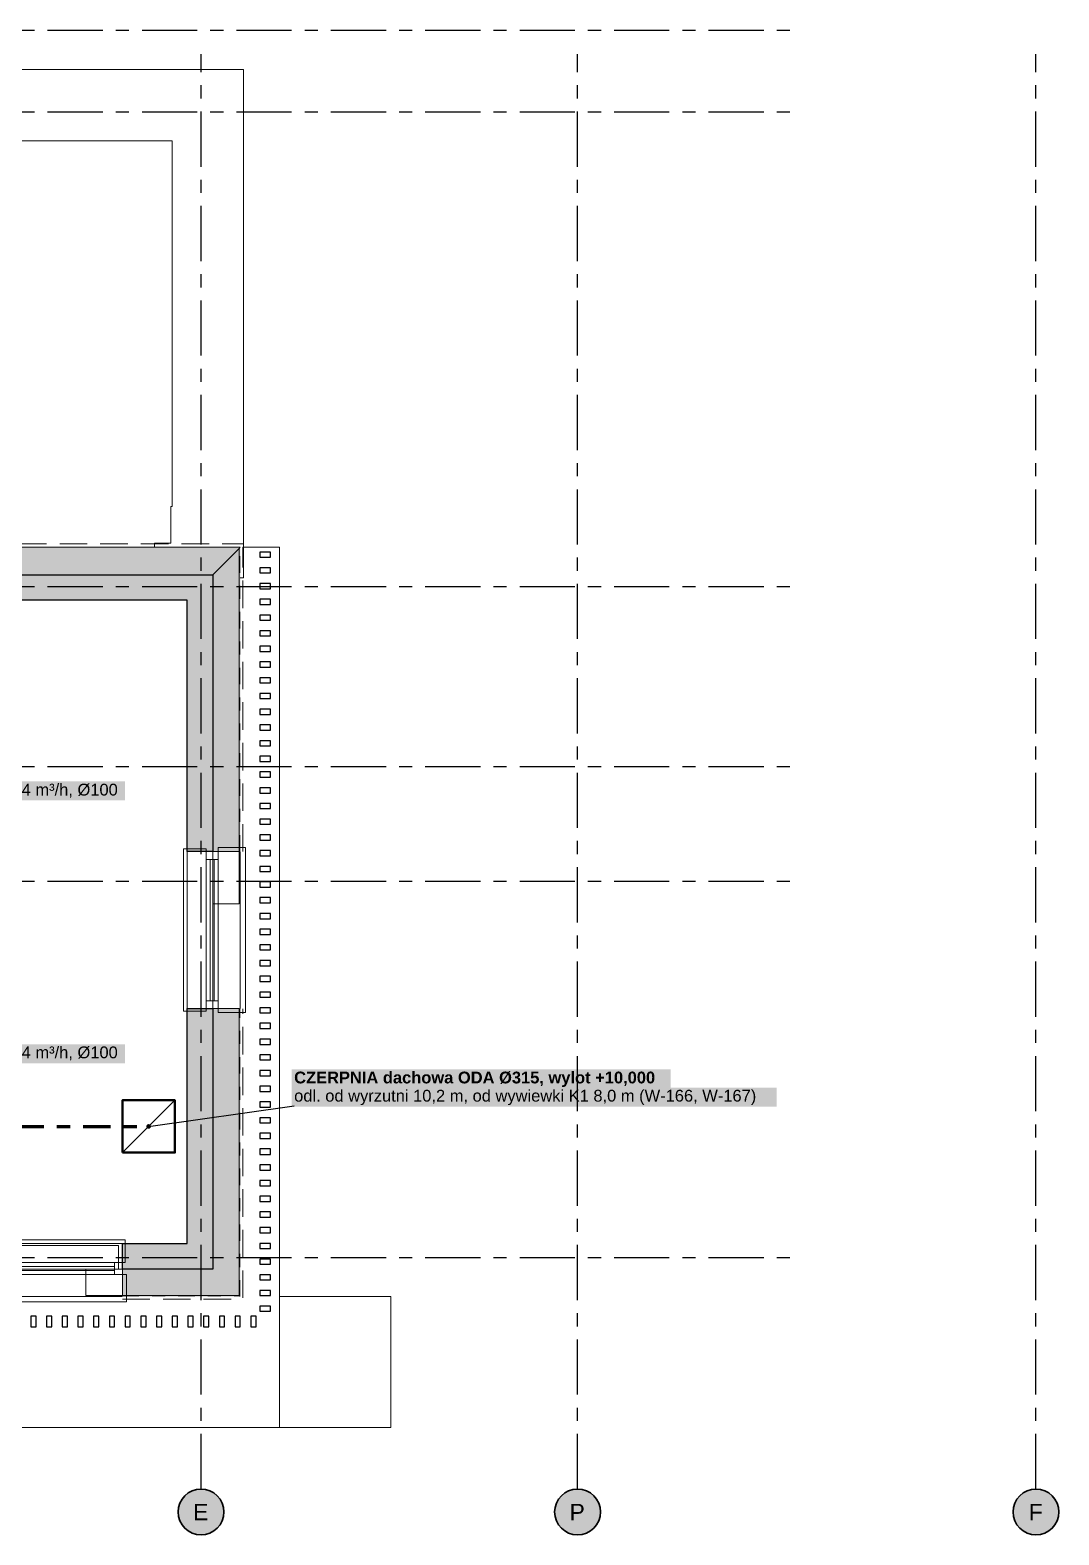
# Model space of a CAD drawing. Header units: metres. Extents: x -3.2 to 18.6, y -2.1 to 9.6.
# Drawn here: x 10.69 to 18.55, y -2.12 to 9.38 of the extents above; entities that cross this region are included whole.
import ezdxf

# ---------------------------------------------------------------- set-up
doc = ezdxf.new("R2010")
doc.units = ezdxf.units.M
for name, pattern in [('KRESKOWA', [5.25, 4.2, -1.05]), ('PUNKTOWA', [10.5, 8.4, -1.05, 0, -1.05]), ('PUNKTOWA_KROTKA', [6.3, 4.2, -1.05, 0, -1.05])]:
    doc.linetypes.add(name, pattern=pattern)
doc.layers.add('A-MASKA', color=7, linetype='Continuous', lineweight=18)
doc.layers.add('S-OPISY', color=2, linetype='Continuous', lineweight=25)
for name, color, linetype, lineweight, true_color in [('I-OSIE', 8, 'PUNKTOWA', 18, 0x7a7a7a), ('I-PODKLAD', 8, 'Continuous', 18, 0x9a9a9a), ('I-PODKLAD-SCIANY', 8, 'Continuous', 25, 0x6e6e6e), ('I-PODKLAD-WYPELN', 254, 'Continuous', 18, 0xe6e6e6), ('S-WENT', 3, 'Continuous', 35, 0x008a00)]:
    doc.layers.add(name, color=color, linetype=linetype, lineweight=lineweight, true_color=true_color)
doc.styles.add('PL_ARIAL', font='arial.ttf')
doc.styles.add('PL_ARIAL_B', font='arialbd.ttf')

msp = doc.modelspace()

# ---------------------------------------------------------------- hatches: boundary and pattern name
at = {"layer": 'A-MASKA', "true_color": 0xffffff}
for points in [[(10.417, 3.491), (11.419, 3.491), (11.419, 3.636), (10.417, 3.636)], [(10.417, 1.483), (11.419, 1.483), (11.419, 1.628), (10.417, 1.628)], [(12.693, 1.292), (15.587, 1.292), (15.587, 1.437), (12.693, 1.437)], [(12.693, 1.152), (16.395, 1.152), (16.395, 1.297), (12.693, 1.297)]]:
    msp.add_hatch(color=7, dxfattribs=at).paths.add_polyline_path(points)
at = {"layer": 'I-OSIE', "true_color": 0xffffff}
for points in [[(12.175, -1.945), (12.174, -1.922), (12.169, -1.9), (12.162, -1.878), (12.152, -1.858), (12.139, -1.838), (12.124, -1.821), (12.107, -1.806), (12.088, -1.793), (12.067, -1.783), (12.045, -1.776), (12.023, -1.771), (12, -1.77), (11.977, -1.771), (11.955, -1.776), (11.933, -1.783), (11.912, -1.793), (11.893, -1.806), (11.876, -1.821), (11.861, -1.838), (11.848, -1.858), (11.838, -1.878), (11.831, -1.9), (11.826, -1.922), (11.825, -1.945), (11.826, -1.968), (11.831, -1.99), (11.838, -2.012), (11.848, -2.033), (11.861, -2.052), (11.876, -2.069), (11.893, -2.084), (11.912, -2.097), (11.933, -2.107), (11.955, -2.114), (11.977, -2.119), (12, -2.12), (12.023, -2.119), (12.045, -2.114), (12.067, -2.107), (12.088, -2.097), (12.107, -2.084), (12.124, -2.069), (12.139, -2.052), (12.152, -2.033), (12.162, -2.012), (12.169, -1.99), (12.174, -1.968)], [(15.05, -1.945), (15.049, -1.922), (15.044, -1.9), (15.037, -1.878), (15.027, -1.858), (15.014, -1.838), (14.999, -1.821), (14.982, -1.806), (14.963, -1.793), (14.942, -1.783), (14.92, -1.776), (14.898, -1.771), (14.875, -1.77), (14.852, -1.771), (14.83, -1.776), (14.808, -1.783), (14.787, -1.793), (14.768, -1.806), (14.751, -1.821), (14.736, -1.838), (14.723, -1.858), (14.713, -1.878), (14.706, -1.9), (14.701, -1.922), (14.7, -1.945), (14.701, -1.968), (14.706, -1.99), (14.713, -2.012), (14.723, -2.033), (14.736, -2.052), (14.751, -2.069), (14.768, -2.084), (14.787, -2.097), (14.808, -2.107), (14.83, -2.114), (14.852, -2.119), (14.875, -2.12), (14.898, -2.119), (14.92, -2.114), (14.942, -2.107), (14.963, -2.097), (14.982, -2.084), (14.999, -2.069), (15.014, -2.052), (15.027, -2.033), (15.037, -2.012), (15.044, -1.99), (15.049, -1.968)], [(18.55, -1.945), (18.549, -1.922), (18.544, -1.9), (18.537, -1.878), (18.527, -1.858), (18.514, -1.838), (18.499, -1.821), (18.482, -1.806), (18.462, -1.793), (18.442, -1.783), (18.42, -1.776), (18.398, -1.771), (18.375, -1.77), (18.352, -1.771), (18.33, -1.776), (18.308, -1.783), (18.288, -1.793), (18.268, -1.806), (18.251, -1.821), (18.236, -1.838), (18.223, -1.858), (18.213, -1.878), (18.206, -1.9), (18.201, -1.922), (18.2, -1.945), (18.201, -1.968), (18.206, -1.99), (18.213, -2.012), (18.223, -2.033), (18.236, -2.052), (18.251, -2.069), (18.268, -2.084), (18.288, -2.097), (18.308, -2.107), (18.33, -2.114), (18.352, -2.119), (18.375, -2.12), (18.398, -2.119), (18.42, -2.114), (18.442, -2.107), (18.462, -2.097), (18.482, -2.084), (18.499, -2.069), (18.514, -2.052), (18.527, -2.033), (18.537, -2.012), (18.544, -1.99), (18.549, -1.968)]]:
    msp.add_hatch(color=7, dxfattribs=at).paths.add_polyline_path(points)
at = {"layer": 'I-PODKLAD-WYPELN', "true_color": 0xe4e4e4}
h = msp.add_hatch(color=7, dxfattribs=at)
h.paths.add_polyline_path([(8.8, 5.02), (8.8, 5.02), (8.8, 5.035), (8.8, 5.035), (8.8, 5.035), (8.8, 5.035), (8.8, 5.035), (8.8, 5.035), (8.8, 5.035), (8.8, 5.035), (8.8, 5.035), (8.8, 5.035), (8.8, 5.035), (8.8, 5.035), (8.8, 5.035), (8.8, 5.035), (8.8, 5.035), (8.8, 5.035), (8.8, 5.035), (8.59, 5.035), (8.59, 5.035), (8.59, 5.035), (8.59, 5.125), (8.59, 5.125), (8.59, 5.125), (8.575, 5.125), (8.575, 4.8), (8.56, 4.8), (8.425, 4.8), (8.425, 5.125), (8.395, 5.125), (8.395, 5.125), (8.395, 5.125), (8.395, 8.645), (8.395, 8.645), (8.395, 8.645), (8.395, 8.645), (8.1, 8.645), (8.1, 8.84), (8.1, 9.05), (8.8, 9.05), (8.8, 5.425), (8.8, 5.425), (8.8, 5.425), (12.3, 5.425), (12.3, 5.425), (12.3, 5.425), (12.3, 5.425), (12.3, 3.1), (12.29, 3.1), (12.09, 3.1), (12.09, 3.1), (12.09, 3.1), (12.09, 3.1), (11.895, 3.1), (11.895, 3.1), (11.895, 3.1), (11.895, 5.02), (11.895, 5.02), (11.895, 5.02), (11.895, 5.02), (11.895, 5.02), (11.895, 5.02), (8.8, 5.02)])
h.paths.add_polyline_path([(11.91, 5.215), (11.91, 5.215), (11.91, 5.215), (11.91, 5.215), (11.91, 5.215)], flags=0)
h.paths.add_polyline_path([(12.09, 5.215), (12.09, 5.215), (12.09, 5.215), (12.09, 5.215), (12.09, 5.215), (12.09, 5.215)], flags=0)
h.paths.add_polyline_path([(8.59, 5.215), (8.59, 5.215), (8.59, 5.215), (8.59, 5.215)], flags=0)
h.paths.add_polyline_path([(8.8, 5.215), (8.8, 5.215), (8.8, 5.215), (8.8, 5.215)], flags=0)
h.paths.add_polyline_path([(8.41, 8.66), (8.41, 8.66), (8.41, 8.66), (8.41, 8.66)], flags=0)
h.paths.add_polyline_path([(8.59, 8.66), (8.59, 8.66), (8.59, 8.66), (8.59, 8.66)], flags=0)
h = msp.add_hatch(color=7, dxfattribs=at)
h.paths.add_polyline_path([(11.4, 0.105), (11.895, 0.105), (11.895, 0.105), (11.895, 0.105), (11.895, 0.105), (11.895, 0.105), (11.895, 0.105), (11.895, 1.9), (11.895, 1.9), (11.895, 1.9), (12.09, 1.9), (12.09, 1.9), (12.09, 1.9), (12.09, 1.9), (12.29, 1.9), (12.3, 1.9), (12.3, -0.3), (11.4, -0.3), (11.4, -0.29), (11.4, -0.09), (11.4, -0.09), (11.4, -0.09), (11.4, -0.09), (11.4, 0.105), (11.4, 0.105)])
h.paths.add_polyline_path([(12.09, 0.09), (12.09, 0.09), (12.09, 0.09), (12.09, 0.09), (12.09, 0.09), (12.09, 0.09)], flags=0)
h.paths.add_polyline_path([(12.09, -0.09), (12.09, -0.09), (12.09, -0.09), (12.09, -0.09)], flags=0)
at = {"layer": 'S-OPISY', "true_color": 0x000000}
msp.add_hatch(color=7, dxfattribs=at).paths.add_polyline_path([(11.617, 1), (11.617, 1.005), (11.615, 1.009), (11.612, 1.012), (11.609, 1.015), (11.605, 1.017), (11.6, 1.018), (11.595, 1.017), (11.591, 1.015), (11.588, 1.012), (11.585, 1.009), (11.583, 1.005), (11.582, 1), (11.583, 0.995), (11.585, 0.991), (11.588, 0.988), (11.591, 0.985), (11.595, 0.983), (11.6, 0.983), (11.605, 0.983), (11.609, 0.985), (11.612, 0.988), (11.615, 0.991), (11.617, 0.995)])

# ---------------------------------------------------------------- linework, layer by layer
at = {"layer": 'I-OSIE', "linetype": 'PUNKTOWA', "lineweight": 25, "ltscale": 0.050116, "flags": 128}
for points in [[(-2.87, 9.375), (16.495, 9.375)], [(-2.87, 8.75), (16.495, 8.75)], [(-2.87, 5.125), (16.495, 5.125)], [(-2.87, 3.75), (16.495, 3.75)], [(-2.87, 2.875), (16.495, 2.875)], [(-2.87, 0), (16.495, 0)]]:
    msp.add_lwpolyline(points, dxfattribs=at)
at = {"layer": 'I-OSIE', "linetype": 'PUNKTOWA', "lineweight": 25, "ltscale": 0.050183, "flags": 128}
for points in [[(12, -1.77), (12, 9.19)], [(14.875, -1.77), (14.875, 9.19)], [(18.375, -1.77), (18.375, 9.19)]]:
    msp.add_lwpolyline(points, dxfattribs=at)
at = {"layer": 'I-OSIE', "linetype": 'Continuous', "lineweight": 35, "ltscale": 0.05}
for centre in [(12, -1.945), (14.875, -1.945), (18.375, -1.945)]:
    msp.add_circle(centre, 0.175, dxfattribs=at)
at = {"layer": 'I-PODKLAD', "linetype": 'KRESKOWA', "lineweight": 13, "ltscale": 0.05, "flags": 128}
for points in [[(-1.335, 5.426), (-1.335, 5.45), (3.55, 5.45), (3.55, 9.075), (8.825, 9.075), (8.825, 5.45), (12.325, 5.45), (12.325, 5.426)], [(12.32, 3.1), (12.32, 5.425), (12.6, 5.425), (12.6, -1.3), (-2.4, -1.3), (-2.4, 5.425), (-1.32, 5.425), (-1.32, 3.7)], [(11.4, -0.32), (12.32, -0.32), (12.32, 1.899)]]:
    msp.add_lwpolyline(points, dxfattribs=at)
at = {"layer": 'I-PODKLAD', "lineweight": 13, "ltscale": 0.05}
for points in [[(8.565, 9.05), (8.565, 9.075), (12.325, 9.075), (12.325, 5.19), (12.3, 5.19)], [(11.645, 5.426), (11.645, 5.455), (11.77, 5.455), (11.77, 5.735), (11.78, 5.735), (11.78, 8.53), (9.11, 8.53), (9.11, 8.52), (8.83, 8.52), (8.83, 8.395), (8.8, 8.395)], [(12.325, 5.425), (12.6, 5.425), (12.6, -1.3), (-2.4, -1.3), (-2.4, 5.425), (-1.3, 5.425)], [(11.895, 3.099), (11.895, 1.901)], [(12.29, 3.099), (12.29, 2.7), (12.09, 2.7), (12.09, 3.099)], [(12.3, 1.901), (12.3, 3.099)], [(12.09, 2.7), (12.09, 1.901)], [(11.399, 0.105), (9.001, 0.105)], [(9.001, 0.09), (11.37, 0.09), (11.37, -0.09), (9.001, -0.09)], [(11.399, -0.29), (11.12, -0.29), (11.12, -0.09)], [(11.37, -0.09), (11.399, -0.09)], [(9.001, -0.3), (11.399, -0.3)], [(12.601, -0.3), (13.45, -0.3), (13.45, -1.3), (12.601, -1.3)]]:
    msp.add_lwpolyline(points, dxfattribs=at)
at = {"layer": 'I-PODKLAD', "lineweight": 18, "ltscale": 0.05}
for points in [[(12.04, 1.88), (12.04, 3.12), (11.865, 3.12), (11.865, 1.88)], [(12.13, 1.87), (12.13, 3.13), (12.34, 3.13), (12.34, 1.87)], [(12.04, 1.9), (12.04, 3.1), (12.13, 3.1), (12.13, 1.9)], [(8.98, -0.04), (11.42, -0.04), (11.42, 0.135), (8.98, 0.135)], [(9, -0.04), (11.4, -0.04), (11.4, -0.13), (9, -0.13)], [(8.97, -0.13), (11.43, -0.13), (11.43, -0.34), (8.97, -0.34)]]:
    msp.add_lwpolyline(points, close=True, dxfattribs=at)
for points in [[(12.04, 3.04), (12.13, 3.04)], [(12.069, 1.96), (12.069, 3.04)], [(12.101, 1.96), (12.101, 3.04)], [(12.04, 1.96), (12.13, 1.96)], [(9.06, -0.069), (11.34, -0.069)], [(9.06, -0.101), (11.34, -0.101)], [(11.34, -0.04), (11.34, -0.13)]]:
    msp.add_lwpolyline(points, dxfattribs=at)
at = {"layer": 'I-PODKLAD-SCIANY', "lineweight": 13, "ltscale": 0.05}
msp.add_lwpolyline([(8.8, 5.425), (12.3, 5.425), (12.3, 5.425), (12.3, 5.425), (12.3, 5.425), (12.29, 5.415), (12.09, 5.215), (12.09, 5.215), (12.09, 5.215), (8.59, 5.215)], dxfattribs=at)
for points in [[(12.09, 5.215), (12.09, 5.215), (12.09, 5.215), (12.29, 5.415), (12.29, 5.415), (12.29, 5.415), (12.29, 3.1), (12.29, 3.1), (12.29, 3.1), (12.09, 3.1), (12.09, 3.1), (12.09, 3.1)], [(11.4, -0.29), (11.4, -0.29), (11.4, -0.09), (11.4, -0.09), (11.4, -0.09), (12.09, -0.09), (12.09, -0.09), (12.09, -0.09), (12.09, -0.09), (12.09, -0.09), (12.09, -0.09), (12.09, -0.09), (12.09, -0.09), (12.09, -0.09), (12.09, -0.09), (12.09, -0.09), (12.09, -0.09), (12.09, -0.09), (12.09, -0.09), (12.09, -0.09), (12.09, -0.09), (12.09, -0.09), (12.09, 1.9), (12.09, 1.9), (12.09, 1.9), (12.29, 1.9), (12.29, 1.9), (12.29, 1.9), (12.29, -0.29), (12.29, -0.29), (12.29, -0.29), (11.4, -0.29)]]:
    msp.add_lwpolyline(points, close=True, dxfattribs=at)
at = {"layer": 'I-PODKLAD-SCIANY', "linetype": 'PUNKTOWA_KROTKA', "lineweight": 13, "ltscale": 0.03, "flags": 128}
for points in [[(12.295, 3.1), (12.295, 5.425)], [(12.295, -0.3), (12.295, 1.9)], [(11.4, -0.295), (12.3, -0.295)]]:
    msp.add_lwpolyline(points, dxfattribs=at)
at = {"layer": 'I-PODKLAD-SCIANY', "lineweight": 25, "ltscale": 0.05}
for points in [[(12.45, 5.348), (12.53, 5.348), (12.53, 5.388), (12.45, 5.388)], [(12.45, 5.228), (12.53, 5.228), (12.53, 5.268), (12.45, 5.268)], [(12.45, 5.107), (12.53, 5.107), (12.53, 5.147), (12.45, 5.147)], [(12.45, 4.987), (12.53, 4.987), (12.53, 5.027), (12.45, 5.027)], [(12.45, 4.867), (12.53, 4.867), (12.53, 4.907), (12.45, 4.907)], [(12.45, 4.747), (12.53, 4.747), (12.53, 4.787), (12.45, 4.787)], [(12.45, 4.628), (12.53, 4.628), (12.53, 4.668), (12.45, 4.668)], [(12.45, 4.508), (12.53, 4.508), (12.53, 4.548), (12.45, 4.548)], [(12.45, 4.388), (12.53, 4.388), (12.53, 4.428), (12.45, 4.428)], [(12.45, 4.268), (12.53, 4.268), (12.53, 4.308), (12.45, 4.308)], [(12.45, 4.147), (12.53, 4.147), (12.53, 4.188), (12.45, 4.188)], [(12.45, 4.027), (12.53, 4.027), (12.53, 4.067), (12.45, 4.067)], [(12.45, 3.908), (12.53, 3.908), (12.53, 3.947), (12.45, 3.947)], [(12.45, 3.788), (12.53, 3.788), (12.53, 3.828), (12.45, 3.828)], [(12.45, 3.667), (12.53, 3.667), (12.53, 3.708), (12.45, 3.708)], [(12.45, 3.547), (12.53, 3.547), (12.53, 3.587), (12.45, 3.587)], [(12.45, 3.428), (12.53, 3.428), (12.53, 3.467), (12.45, 3.467)], [(12.45, 3.308), (12.53, 3.308), (12.53, 3.348), (12.45, 3.348)], [(12.45, 3.188), (12.53, 3.188), (12.53, 3.228), (12.45, 3.228)], [(12.45, 3.067), (12.53, 3.067), (12.53, 3.107), (12.45, 3.107)], [(12.45, 2.947), (12.53, 2.947), (12.53, 2.987), (12.45, 2.987)], [(12.45, 2.828), (12.53, 2.828), (12.53, 2.868), (12.45, 2.868)], [(12.45, 2.708), (12.53, 2.708), (12.53, 2.748), (12.45, 2.748)], [(12.45, 2.587), (12.53, 2.587), (12.53, 2.627), (12.45, 2.627)], [(12.45, 2.467), (12.53, 2.467), (12.53, 2.507), (12.45, 2.507)], [(12.45, 2.348), (12.53, 2.348), (12.53, 2.388), (12.45, 2.388)], [(12.45, 2.228), (12.53, 2.228), (12.53, 2.268), (12.45, 2.268)], [(12.45, 2.107), (12.53, 2.107), (12.53, 2.147), (12.45, 2.147)], [(12.45, 1.988), (12.53, 1.988), (12.53, 2.027), (12.45, 2.027)], [(11.4, 0.105), (11.4, 0.105), (11.895, 0.105), (11.895, 0.105), (11.895, 0.105), (11.895, 0.105), (11.895, 0.105), (11.895, 0.105), (11.895, 0.105), (11.895, 0.105), (11.895, 0.105), (11.895, 0.105), (11.895, 0.105), (11.895, 0.105), (11.895, 0.105), (11.895, 0.105), (11.895, 0.105), (11.895, 0.105), (11.895, 0.105), (11.895, 1.9), (11.895, 1.9), (11.895, 1.9), (11.895, 1.9), (11.895, 1.9), (12.09, 1.9), (12.09, 1.9), (12.09, 1.9), (12.09, 1.9), (12.09, -0.09), (12.09, -0.09), (12.09, -0.09), (12.09, -0.09), (11.4, -0.09), (11.4, -0.09), (11.4, -0.09), (11.4, -0.09), (11.4, 0.105), (11.4, 0.105)], [(12.45, 1.867), (12.53, 1.867), (12.53, 1.907), (12.45, 1.907)], [(12.45, 1.748), (12.53, 1.748), (12.53, 1.788), (12.45, 1.788)], [(12.45, 1.627), (12.53, 1.627), (12.53, 1.667), (12.45, 1.667)], [(12.45, 1.508), (12.53, 1.508), (12.53, 1.548), (12.45, 1.548)], [(12.45, 1.387), (12.53, 1.387), (12.53, 1.427), (12.45, 1.427)], [(12.45, 1.268), (12.53, 1.268), (12.53, 1.308), (12.45, 1.308)], [(12.45, 1.147), (12.53, 1.147), (12.53, 1.188), (12.45, 1.188)], [(12.45, 1.028), (12.53, 1.028), (12.53, 1.067), (12.45, 1.067)], [(12.45, 0.907), (12.53, 0.907), (12.53, 0.948), (12.45, 0.948)], [(12.45, 0.787), (12.53, 0.787), (12.53, 0.828), (12.45, 0.828)], [(12.45, 0.667), (12.53, 0.667), (12.53, 0.708), (12.45, 0.708)], [(12.45, 0.547), (12.53, 0.547), (12.53, 0.588), (12.45, 0.588)], [(12.45, 0.427), (12.53, 0.427), (12.53, 0.468), (12.45, 0.468)], [(12.45, 0.307), (12.53, 0.307), (12.53, 0.347), (12.45, 0.347)], [(12.45, 0.188), (12.53, 0.188), (12.53, 0.228), (12.45, 0.228)], [(12.45, 0.068), (12.53, 0.068), (12.53, 0.107), (12.45, 0.107)], [(12.45, -0.052), (12.53, -0.052), (12.53, -0.013), (12.45, -0.013)], [(12.45, -0.172), (12.53, -0.172), (12.53, -0.133), (12.45, -0.133)], [(12.45, -0.292), (12.53, -0.292), (12.53, -0.253), (12.45, -0.253)], [(10.7, -0.45), (10.7, -0.53), (10.74, -0.53), (10.74, -0.45)], [(10.82, -0.45), (10.82, -0.53), (10.86, -0.53), (10.86, -0.45)], [(10.94, -0.45), (10.94, -0.53), (10.98, -0.53), (10.98, -0.45)], [(11.06, -0.45), (11.06, -0.53), (11.1, -0.53), (11.1, -0.45)], [(11.18, -0.45), (11.18, -0.53), (11.22, -0.53), (11.22, -0.45)], [(11.3, -0.45), (11.3, -0.53), (11.34, -0.53), (11.34, -0.45)], [(11.42, -0.45), (11.42, -0.53), (11.46, -0.53), (11.46, -0.45)], [(11.54, -0.45), (11.54, -0.53), (11.58, -0.53), (11.58, -0.45)], [(11.66, -0.45), (11.66, -0.53), (11.7, -0.53), (11.7, -0.45)], [(11.78, -0.45), (11.78, -0.53), (11.82, -0.53), (11.82, -0.45)], [(11.9, -0.45), (11.9, -0.53), (11.94, -0.53), (11.94, -0.45)], [(12.02, -0.45), (12.02, -0.53), (12.06, -0.53), (12.06, -0.45)], [(12.14, -0.45), (12.14, -0.53), (12.18, -0.53), (12.18, -0.45)], [(12.26, -0.45), (12.26, -0.53), (12.3, -0.53), (12.3, -0.45)], [(12.38, -0.45), (12.38, -0.53), (12.42, -0.53), (12.42, -0.45)], [(12.45, -0.412), (12.53, -0.412), (12.53, -0.372), (12.45, -0.372)]]:
    msp.add_lwpolyline(points, close=True, dxfattribs=at)
msp.add_lwpolyline([(8.59, 5.215), (12.09, 5.215), (12.09, 5.215), (12.09, 5.215), (12.09, 5.215), (12.09, 3.1), (12.09, 3.1), (12.09, 3.1), (12.09, 3.1), (12.09, 3.1), (11.895, 3.1), (11.895, 3.1), (11.895, 3.1), (11.895, 3.1), (11.895, 5.02), (11.895, 5.02), (11.895, 5.02), (11.895, 5.02), (11.895, 5.02), (11.895, 5.02), (11.895, 5.02), (11.895, 5.02), (11.895, 5.02), (11.895, 5.02), (11.895, 5.02), (11.895, 5.02), (11.895, 5.02), (11.895, 5.02), (11.895, 5.02), (11.895, 5.02), (11.895, 5.02), (8.8, 5.02)], dxfattribs=at)
at = {"layer": 'S-OPISY', "lineweight": 25, "ltscale": 0.05}
msp.add_lwpolyline([(11.6, 1), (12.711, 1.158)], dxfattribs=at)
at = {"layer": 'S-WENT', "linetype": 'PUNKTOWA_KROTKA', "lineweight": 70, "ltscale": 0.05, "flags": 128}
msp.add_lwpolyline([(6.3, 1.3), (6.3, 1), (11.6, 1)], dxfattribs=at)
at = {"layer": 'S-WENT', "linetype": 'Continuous', "lineweight": 50, "ltscale": 0.05, "flags": 128}
msp.add_lwpolyline([(11.4, 0.8), (11.8, 0.8), (11.8, 1.2), (11.4, 1.2)], close=True, dxfattribs=at)
at = {"layer": 'S-WENT', "linetype": 'Continuous', "lineweight": 25, "ltscale": 0.05, "flags": 128}
msp.add_lwpolyline([(11.4, 0.8), (11.8, 1.2)], dxfattribs=at)

# ---------------------------------------------------------------- texts
at = {"layer": 'I-OSIE', "style": 'PL_ARIAL'}
for s, p in [('E', (11.939, -2.008)), ('P', (14.814, -2.008)), ('F', (18.32, -2.008))]:
    msp.add_text(s, height=0.125, dxfattribs=at).set_placement(p)
at = {"layer": 'S-OPISY'}
for s, style, p in [('N 34 m³/h, Ø100', 'PL_ARIAL', (10.435, 3.528)), ('N 34 m³/h, Ø100', 'PL_ARIAL', (10.435, 1.521)), ('CZERPNIA dachowa ODA Ø315, wylot +10,000', 'PL_ARIAL_B', (12.711, 1.329)), ('odl. od wyrzutni 10,2 m, od wywiewki K1 8,0 m (W-166, W-167)', 'PL_ARIAL', (12.711, 1.19))]:
    msp.add_text(s, height=0.09, dxfattribs=dict(at, style=style)).set_placement(p)

doc.saveas('drawing.dxf')
